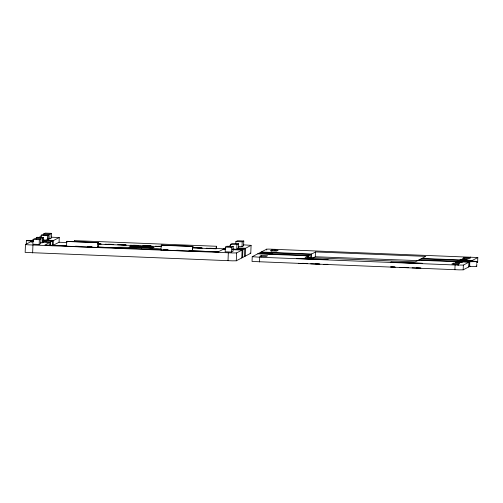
<?xml version="1.0" encoding="UTF-8"?>
<svg xmlns="http://www.w3.org/2000/svg" width="503" height="503" viewBox="0 0 503 503"><rect width="100%" height="100%" fill="white"/><g stroke="black" fill="none" stroke-linecap="round" stroke-linejoin="round"><path stroke-width="0.75" d="M33.575 240.912L32.544 240.83L25.458 244.521L25.156 252.405L232.386 260.837L236.284 260.805L250.777 253.254L251.085 245.351L243.597 244.854L243.559 245.835M26.401 240.497L26.206 244.665L28.696 244.835L232.694 252.952L236.586 252.921L251.079 245.37M31.865 242.509L31.915 241.157L26.363 240.572A39.127 1.094 2.2 0 1 26.646 240.428L33.487 240.333L31.978 240.711L32.544 240.83M33.041 239.466L32.858 244.2L39.165 244.445L40.737 243.628L40.919 238.9L34.619 238.648L33.041 239.466L39.347 239.717L40.919 238.9M32.638 252.927L32.94 245.043M36.222 239.139L36.273 237.787L37.216 237.29L43.522 237.542L43.34 242.276L42.39 242.767L40.29 242.685M39.165 244.445L39.347 239.717M39.926 237.466L39.944 236.97L41.447 236.907M41.051 237.944L41.158 235.241L42.101 234.75L48.401 235.002L48.219 239.73L47.276 240.22L43.076 240.057M42.39 242.767L42.573 238.032L43.522 237.542M43.623 235.278L43.673 233.926L45.251 233.109L51.551 233.354L51.369 238.089L49.797 238.906L47.697 238.824M47.276 240.22L47.458 235.492L48.401 235.002M49.797 238.906L49.979 234.178L51.551 233.354M49.772 245.106L49.879 242.402L43.069 242.132M50.533 245.37L50.665 241.993L43.101 241.691M42.724 240.616L52.557 241.006L52.375 245.734L59.065 242.251L59.247 237.517L51.161 237.196M66.346 246.193L66.842 241.295L98.355 242.553L97.859 247.445L66.346 246.193L66.66 246.03M74.639 241.666L74.677 240.635L216.485 246.275L216.076 248.803L192.574 247.872M97.859 247.445L98.355 242.553M140.62 247.476L140.67 246.212L154.063 247.338L142.915 246.483L130.334 246.395L140.67 246.212M141.588 248.407L141.639 247.143L129.057 247.061L144.512 247.08L152.793 248.004L141.639 247.143M160.878 249.953L161.375 245.055L192.888 246.313L192.391 251.204L160.878 249.953L161.193 249.79M192.391 251.204L192.888 246.313M225.344 247.074L225.168 251.802L231.468 252.053L233.04 251.236L233.222 246.501L226.922 246.25L225.344 247.074L231.65 247.325L233.222 246.501M228.016 260.699L228.318 252.814M230.519 247.03L230.626 244.326L232.197 243.502L238.504 243.754L238.321 248.482L236.743 249.306L232.543 249.136M231.468 252.053L231.65 247.325M235.819 243.603L235.901 241.572L237.473 240.755L243.779 241.006L243.597 245.734L242.018 246.558L238.516 246.42M236.284 260.805L236.586 252.921M236.743 249.306L236.926 244.577L238.504 243.754M242.018 246.558L242.201 241.824L243.779 241.006M241.798 257.932L242.1 250.048L232.267 249.658M242.584 257.523L242.886 249.639L232.298 249.218M244.477 256.536L244.779 248.652L237.969 248.381M245.263 256.128L245.565 248.243L238.001 247.941M476.284 263L477.668 262.283L477.787 257.511L268.721 249.092L266.716 249.148L252.223 256.7L252.041 261.453L459.277 269.86L463.175 269.834L470.261 266.137M259.529 261.95L259.705 257.222L252.223 256.7M261.233 256.87L261.283 255.518L267.583 255.769L266.012 256.587L259.705 256.335L261.283 255.518M266.678 250.041L266.716 249.148M271.783 251.368L271.834 250.016L278.14 250.268L276.562 251.091L270.262 250.84L271.834 250.016M274.952 250.148L274.984 249.262M308.075 257.863L308.157 255.838L257.737 253.826M308.842 258.127L308.943 255.423L258.523 253.418M310.678 258.498L310.835 254.443L260.416 252.437M311.464 258.083L311.621 254.028L261.202 252.022M312.407 258.259L315.299 256.75L315.482 252.022L316.18 251.965L425.777 256.385L415.377 261.824L414.315 261.881L305.082 257.454L315.482 252.022M453.379 264.559L453.429 263.207L459.729 263.453L458.158 264.276L451.851 264.025L453.429 263.207M454.901 269.721L455.083 264.993L259.705 257.222M458.101 265.628L458.158 264.276M463.175 269.834L463.357 265.1L470.443 261.409L471.355 261.346L457.246 260.799L470.443 261.409M464.011 259.02L464.062 257.668L470.362 257.913L468.79 258.737L462.483 258.485L464.062 257.668M468.689 266.961L468.871 262.226L418.452 260.221M469.475 266.552L469.657 261.818L419.238 259.812M470.33 257.92L470.362 257.033M476.725 266.307L476.813 263.943M216.076 248.803L216.485 246.275M74.369 241.698L74.639 240.66M25.452 244.54L26.156 244.653M477.844 257.549L470.758 261.246M477.668 262.283L476.963 262.151M38.568 237.686L39.944 236.97M59.247 237.517L44.918 244.986L66.874 245.86M115.445 248.218L116.973 247.426A22.101 0.616 2.2 0 1 140.136 247.728A22.101 0.616 2.2 0 1 161.092 249.18L160.004 249.746M225.872 247.904L218.233 251.884L190.002 250.758M227.972 246.81L230.594 245.439M327.906 264.32L323.75 264.333M390.932 266.829L390.617 266.992L395.226 267.175M315.299 256.75L418.81 260.648M463.357 265.1L455.083 264.993M32.858 240.667L33.531 240.66M469.928 266.144L469.073 266.137M42.969 241.314L46.056 241.258L42.862 240.981M43.673 233.926L49.979 234.178M235.901 241.572L242.201 241.824M41.158 235.241L47.458 235.492M230.626 244.326L236.926 244.577M36.273 237.787L42.573 238.032M46.823 239.673L48.219 239.73M42.755 240.176L53.343 240.597L53.161 245.326L66.39 245.854M66.528 241.459L98.035 242.716M161.061 245.225L192.574 246.476M59.065 242.251L66.912 242.559M97.494 243.779L100.631 243.905M108.472 244.213L113.181 244.401M121.022 244.716L125.725 244.898M133.572 245.213L138.275 245.401M146.115 245.709L150.825 245.898M158.665 246.212L161.017 246.307M197.094 247.74L201.797 247.929M209.644 248.237L214.347 248.425M215.913 248.488L224.539 248.834M31.758 241.239L33.267 241.302M98.091 243.936L101.222 244.056M105.14 244.213L113.76 244.559M117.677 244.716L126.297 245.055M130.214 245.213L138.828 245.552M142.745 245.709L151.365 246.055M155.282 246.212L161.551 246.457M193.674 247.734L202.288 248.08M206.205 248.237L214.825 248.576M223.98 248.884L225.495 248.947M97.777 244.1L161.237 246.621M30.972 241.647L33.236 241.742M223.194 249.299L225.463 249.387M421.916 258.416L472.336 260.422M421.124 258.825L471.544 260.837M75.5 246.206L79.424 246.357M88.83 246.734L91.967 246.86M97.456 247.08L160.985 249.601M164.123 249.727L168.04 249.884M176.666 250.23L180.59 250.387M97.513 247.092L116.187 247.834M192.221 250.859L218.692 251.915M75.11 246.363L79.725 246.545M87.409 246.854L92.024 247.036M163.5 249.878L168.115 250.066M176.566 250.4L181.181 250.582M188.864 250.89L192.706 251.041M302.542 263.308L307.157 263.49M315.607 263.83L319.455 263.981M391.699 266.854L394.773 266.98M403.997 267.344L407.839 267.502M416.295 267.835L420.904 268.017M298.386 263.321L306.843 263.66M310.684 263.811L319.908 264.176M399.841 267.357L408.298 267.69M412.139 267.848L420.59 268.181M471.386 260.919L476.945 261.497A39.127 1.094 2.2 0 1 476.655 261.648L469.815 261.736L469.632 266.471L476.473 266.376A39.127 1.094 2.2 0 0 476.762 266.232L476.127 266.043M250.079 253.128L250.777 253.235M266.559 252.77L264.987 253.587L271.287 253.839L272.859 253.015L266.559 252.77M296.575 258.335L296.261 258.498L328.088 259.586L296.575 258.335M391.114 262.094L390.8 262.258L422.627 263.346L391.114 262.094M456.026 261.849L455.083 262.346L461.383 262.591L462.332 262.101L456.026 261.849M460.911 259.309L459.962 259.8L466.268 260.051L467.212 259.554L460.911 259.309"/></g></svg>
